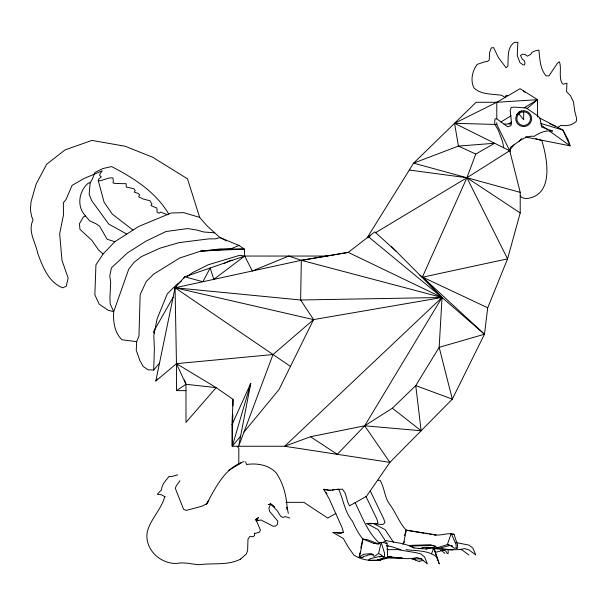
<?xml version="1.0" encoding="UTF-8"?>
<svg xmlns="http://www.w3.org/2000/svg" width="607" height="607" viewBox="0 0 607 607"><rect width="100%" height="100%" fill="white"/><g stroke="black" fill="none" stroke-linecap="round" stroke-linejoin="round"><path stroke-width="0.91" d="M232.367 423.701L232.284 446.259L284.645 446.259L389.906 462.375L452.321 399.125L484.477 334.214L487.717 307.802L507.566 258.855L520.214 212.966L520.214 192.336L509.751 150.794L496.784 124.488L496.784 122.622M232.375 421.895L232.398 415.575M232.792 414.353L232.284 446.259L240.607 436.152M232.921 405.901L233.027 399.338L216.145 387.615L176.47 363.661L175.066 287.779L184.71 276.792L244.697 256.048L326.991 256.048L301.338 260.32L175.066 287.779L155.817 381.014L176.47 363.661L273.006 354.526L313.561 319.601L442.025 297.491L484.477 334.214L439.172 347.341L415.757 385.604L392.365 408.208L364.678 425.795L337.28 454.317L310.496 436.744L284.645 446.259L442.025 297.491L422.692 277.164L419.892 275.183M254.591 533.052L254.545 535.579L253.165 536.709L249.72 536.558L247.975 539.092L247.633 550.329L246.389 553.971L240.592 559.077M310.496 436.744L364.678 425.795L421.114 430.75L415.757 385.604L452.321 399.125L439.172 347.341L442.025 297.491L301.338 260.32L288.803 256.048L252.307 270.98L244.697 256.048L244.34 249.029L220.455 248.916L200.818 251.108L179.68 258.005L153.533 274.227L146.241 281.496L140.156 294.661L138.973 336.073L136.666 341.658L136.256 350.383L139.929 360.626L143.161 366.408L147.964 369.8L153.7 370.027L154.39 348.775L153.814 335.352L157.076 318.903L167.289 293.856L176.728 284.501L181.622 280.821M382.562 558.584L380.43 560.253C371.211 561.073 361.863 560.291 353.896 555.132L348.183 547.006L343.357 538.523L332.955 532.498L335.307 532.438L338.865 533.674L341.521 533.272L343.289 531.573L342.06 527.612L329.206 498.863L323.713 489.295L329.07 490.365L338.638 489.174C343.425 499.736 344.685 511.974 352.508 521.254C355.315 527.582 358.509 533.834 362.978 539.153L360.528 552.059L359.473 553.986L359.359 557.325L363.039 557.476M232.049 424.513L250.744 383.366L232.284 446.259L232.049 424.513L233.027 399.338M377.41 559.874L379.292 560.094L389.277 557.772L402.046 558M168.716 214.021C155.855 192.062 133.646 177.934 111.567 166.568L102.856 168.556L94.897 172.525L92.272 179.3L90.193 182.715L89.153 194.232L91.733 200.682L108.782 224.097L126.749 234.082M358.813 557.059L359.519 557.006L360.528 552.059M537.552 104.442L537.552 101.24M403.625 543.159L406.28 530.252C398.882 522.415 395.665 511.83 389.026 503.423C384.284 496.321 384.504 487.338 379.982 480.274L377.471 480.395M250.744 383.366L238.665 446.259L273.006 354.526M360.801 547.916L362.774 539.054L367.098 539.623L379.011 544.047L373.753 543.356L362.774 539.054M359.526 557.006L363.487 554.252L371.605 553.637L374.026 556.331L374.602 556.293L378.563 553.523L381.188 542.37L387.038 543.136L387.592 553.667L387.418 556.976L386.765 557.438M132.986 230.106L112.272 214.089L104.108 202.26L98.266 180.651L98.706 179.057L101.346 176.842L99.594 175.469L100.026 173.875L102.226 170.817L84.009 178.504L72.081 185.393L65.928 199.703L63.363 202.67L63.485 215.03L59.661 233.763L61.997 260.449L68.166 278.059L66.231 286.269L62.665 287.809C48.537 282.308 42.778 266.807 37.778 253.544C35.73 242.307 27.452 231.624 33.066 219.893L31.625 216.449L30.35 209.438L31.086 201.562L36.132 184.073L46.671 164.231L65.01 149.921L91.976 140.414L125.163 146.241L152.691 157.259L187.502 178.837L199.65 217.389L207.26 226.092L219.916 237.549L226.593 240.865M404.505 535.48L406.197 530.154L433.542 534.448C440.553 536.505 447.283 532.309 454.028 534.236L457.458 544.767L457.731 548.075L456.289 548.538M509.227 151.052L510.699 147.069C518.097 142.372 524.774 135.255 534.357 136.317C539.615 132.546 546.125 129.997 552.666 131.082L541.596 126.992L540.01 118.319L537.756 115.884L526.345 108.038L514.053 107.067L511.162 107.545L510.199 110.527L511.481 122.72L510.874 125.755L507.573 126.688L496.374 118.6L494.88 119.048L494.675 123.98L498.317 130.247L502.543 141.484L503.719 147.789M422.199 277.505L466.912 177.737L475.774 154.072L494.622 143.26L458.422 146.082L413.602 163.139L367.129 237.8L370.202 235.956M431.516 553.796L433.762 547.84L437.662 558.63L437.829 560.428M249.727 386.006L250.403 384.246M270.434 504.743L268.878 508.089L269.683 511.466L277.877 521.276L277.202 524.812L275.563 526.057L273.256 526.284L261.002 520.002L258.18 520.487L256.412 519.486L258.499 517.604L255.805 519.433L256.404 521.322M164.763 496.647C161.28 509.463 150.718 518.78 147.334 531.626C145.248 541.884 150.513 552.036 158.723 557.894C164.156 561.589 170.582 563.865 177.214 563.387C184.642 561.9 192.047 564.366 199.483 564.692C213.323 562.81 227.868 565.732 240.759 559.017M396.045 251.146L374.8 231.882L348.228 252.383L301.338 260.32L300.624 299.987L313.561 319.601L279.053 389.482L243.984 432.055M173.116 297.218L153.381 331.991L154.246 333.167M183.868 278.279L184.71 276.792L202.897 281.724L210.151 267.998L213.831 279.349L244.697 256.048L240.182 255.319L238.437 255.676L208.178 264.789L192.54 272.619L187.449 276.443M402.866 544.441L404.482 541.725M391.371 246.434L442.025 297.491L364.678 425.795L389.906 462.375L366.469 496.329L349.579 505.798L347.948 502.642L345.186 493.18L342.485 489.174L336.475 489.432M199.65 217.389L183.739 212.647L171.204 212.996L138.707 226.449L114.791 241.715L103.107 253.992L95.929 264.849L94.874 294.865L99.191 304.16L108.114 310.238L113.714 311.679C112.993 321.414 114.518 332.818 121.999 339.768L136.666 341.658M179.96 480.691L176.197 485.964L175.34 488.347L183.58 509.326L186.235 510.434L202.252 506.117L206.941 503.514L208.785 500.274L206.281 504.629C215.553 487.793 224.355 468.149 244.044 461.54M516.807 114.677L518.067 113.039A7.732 7.512 -31.3 0 1 521.618 110.982A7.937 7.937 0 0 1 531.337 120.702A7.937 7.937 0 0 1 518.067 124.253A7.937 7.937 0 0 1 521.625 110.982M518.81 113.782L517.718 115.209A6.874 6.874 0 0 0 523.075 125.497A6.874 6.874 0 0 0 530.139 116.294A6.874 6.874 0 0 0 518.81 113.782L523.674 119.7L523.674 111.771M514.038 144.861L510.017 149.754L510.017 151.849M153.7 370.027L159.497 363.183M155.817 381.014L157.638 378.927M375.574 232.716L466.912 177.737L510.017 150.521M519.046 141.332L521.679 138.654M376.12 524.372L378.024 522.665L376.697 518.712L365.907 496.367M508.954 123.896L511.435 121.795M527.073 108.547L537.552 99.669L520.085 88.69L496.784 102.28L454.544 123.304L458.422 146.082L475.774 154.072M382.228 555.663L379.572 557.067M176.47 363.449L176.47 390.635L185.985 384.292L216.145 387.615L185.985 422.373L185.985 384.292L184.452 379.936M557.719 127.364L560.997 125.308C566.27 126.264 572.53 125.323 576.309 121.294L576.65 118.608L574.662 110.74L573.501 101.999L570.497 95.686L566.543 91.687L566.946 83.212L563.205 84.252L561.566 82.431C558.865 75.693 561.65 68.386 559.464 61.823L557.545 63.052L548.91 75.966L545.936 75.731C539.942 68.606 539.896 58.917 538.887 50.123L535.45 50.76L532.058 52.285L530.715 54.364L527.301 56.201L525.154 54.463L522.498 54.213L520.503 55.434L522.141 58.978L524.296 60.73L525.009 63.12L524.509 64.941L523.325 64.964L519.941 62.62L517.255 55.487L517.854 42.308L514.364 42.353C506.701 47.634 508.575 58.075 507.831 66.201L506.071 67.764L498.279 57.324L493.605 47.596L491.23 47.93L489.508 52.991L489.303 59.896L487.504 61.444L484.781 61.8L477.17 64.395C472.307 70.852 470.122 80.663 474.037 88.038C481.23 94.859 492.421 93.819 501.64 95.299L505.13 97.408L505.995 95.481L508.431 95.481M383.389 542.172L385.969 540.609M500.987 121.931L511.086 115.778M524.091 107.864L537.552 99.669L537.552 116.961M228.49 470.463L241.32 462.838M335.967 513.439L327.719 518.059L303.872 502.346L285.92 502.346M176.728 286.959L175.066 287.779L290.45 366.4M223.778 263.658L230.523 260.32L232.344 260.32M238.946 245.433L230.614 248.953L200.818 251.108L244.34 249.029L238.946 245.433L219.916 237.549L215.766 238.817L208.694 238.885L179.012 242.641L160.02 248.18L141.287 256.67L133.965 262.444L128.737 269.159L113.714 311.679L110.231 303.978L109.92 297.756L110.694 282.505L109.791 275.783L111.438 267.839L127.44 252.914L145.961 241.154L165.999 231.533L187.593 228.573L196.812 230.038L203.846 232.003L214.703 232.83M114.791 241.715L107.135 239.257L99.601 226.183L95.898 223.695L89.639 220.834L85.534 215.971L83.5 216.805L79.464 223.71L79.957 229.37L91.695 240.152L98.516 249.879L103.107 253.992M270.578 503.764L268.203 504.629L271.382 504.417L274.47 507.095L270.578 503.764L277.194 510.654L280.457 515.98L282.923 517.445L285.252 516.618L289.82 517.968M409.437 545.905L411.22 545.352L430.629 544.737L437.04 547.431L438.406 547.385L447.329 544.623L452.799 546.141M448.057 549.73L448.254 553.334L447.496 553.743L445.606 550.966L444.187 550.003L435.697 552.302M411.06 546.702L413.473 545.974L433.186 545.443L435.743 546.368M450.151 545.397L439.711 548.167M177.661 474.864L171.993 476.449L169.133 476.366C165.999 480.494 161.682 484.196 161.5 489.811L157.289 494.265L161.523 494.811L165.096 496.837M388.04 556.429C397.486 557.689 407.555 560.064 416.857 557.507L421.03 558.835L427.396 563.895L424.642 557.097L421.144 554.054L416.319 552.742L397.524 549.593L388.723 549.714L386.993 549.138M90.193 182.715L88.136 183.253C78.682 191.463 76.543 206.585 85.534 215.971M254.394 533.561L259.25 532.293L260.456 530.131L255.805 519.433M453.505 549.608L451.912 550.003L433.732 548.682M419.604 561.232L423.648 560.261M377.41 559.942L381.196 559.654M379.367 556.52L370.482 558.584L368.35 560.253L379.292 560.094M385.824 557.825L391.447 556.52M484.477 334.214L422.692 277.164L507.566 258.855L466.912 177.737L409.308 170.043M418.747 548.743L423.982 547.613M388.275 557.256L381.09 558.584L378.7 560.079L379.329 560.086M324.237 256.526L348.228 252.383L442.025 297.491L300.624 299.987L175.066 287.779L313.561 319.601M332.226 490.099L333.926 489.834M361.62 557.476L363.032 557.272L363.176 556.361L366.666 555.845L368.161 554.881L373.533 554.548M430.257 548.333L425.955 548.94L430.735 547.795L433.762 547.84L437.791 560.307M431.972 548.091L433.694 547.84M324.783 256.351L326.991 256.048M520.214 192.336L413.602 163.139L476.154 102.28L496.784 102.28L537.552 99.669M385.809 543.212L387.038 543.136M504.038 124.139L511.269 123.782M452.647 534.274L454.028 534.236M385.559 541.057L378.1 529.623L366.863 523.598C372.432 522.635 377.744 524.774 383.1 524.372L385.005 522.665L383.677 518.712L370.232 490.881M366.863 523.598L376.386 523.538M406.083 549.639C416.197 551.057 428.625 550.094 436.721 557.097L439.476 563.895L438.527 562.879M380.232 556.505L383.7 556.475M422.616 547.56C436.577 546.3 450.781 552.082 464.476 548.607L468.983 549.927L475.865 554.995L472.891 548.189L469.105 545.154L455.971 542.537M176.47 390.635L185.985 390.635M332.955 532.498L343.668 532.438M442.48 550.003L444.187 550.003M411.683 558.91L421.903 558.91M389.224 557.78L401.993 558.008M419.665 561.232L418.071 561.209L412.51 558.744L415.583 559.912M496.784 124.488L454.544 123.304L509.751 150.794M418.451 548.409L426.015 548.94M98.266 180.651L100.026 180.818L109.328 177.98L112.917 177.889L113.388 181.243L112.948 182.866L115.216 183.496L126.203 183.701L126.256 187.077L133.752 188.663L135.202 190.515L134.291 192.131L138.108 193.383L139.564 194.824L138.662 196.888L143.51 199.134L149.846 200.697L151.894 203.99L150.968 205.652L156.955 208.102L157.092 212.124L159.125 213.262L160.574 212.093L167.251 214.628M377.759 559.942L378.905 560.056M418.511 548.409L413.982 547.924L409.778 545.822L402.661 543.69L385.915 540.609M525.533 136.856L527.407 137.068M378.009 559.942L380.43 560.253M426.364 547.529L430.97 548.25M424.027 533.227L406.197 530.154M425.879 533.523L427.738 533.819M429.589 534.114L431.44 534.41M433.292 534.706L435.143 534.995M386.606 545.746L388.275 546.027M373.753 543.356L378.169 543.811L380.05 542.453L381.188 542.37L384.565 553.265L384.436 556.831L383.214 557.241L380.635 554.479L378.563 553.523M330.519 490.365L323.819 489.295L324.874 490.767M526.793 137.265L570.079 145.839L568.167 139.845L562.932 130.05L539.851 118.145M386.621 545.685L392.122 546.824L400.802 549.714M433.542 534.448L436.076 535.146M460.197 549.403L462.003 549.927L468.885 554.995M540.958 123.509L562.932 130.05L570.079 145.839L549.305 130.93M535.799 138.677L541.717 140.452C547.772 159.527 554.183 196.418 525.533 198.641L521.648 197.434L520.214 195.773M369.405 523.538L370.938 524.031M440.644 550.299L442.078 550.89L444.916 553.47M549.859 123.782L555.466 126.203M422.692 277.164L487.717 307.802M409.839 545.822L414.042 547.924M466.912 177.737L520.214 212.966M379.648 543.288C367.728 532.863 362.083 516.504 355.08 502.642M373.844 523.598L385.081 529.623L393.662 542.537M541.262 125.156L547.431 129.579M392.365 408.208L421.114 430.75M368.457 236.776L442.025 297.491M523.363 90.769L525.047 92.401M237.238 446.259L238.809 448.398L238.809 464.416M325.929 492.239L326.991 493.711M256.958 518.522L258.18 520.487M176.47 363.661L185.985 384.292M245.539 461.881L246.586 464.522C257.027 462.883 268.84 464.879 276.238 472.99C283.598 483.741 286.732 496.898 287.225 509.781L287.065 507.27L288.333 513.363M496.784 102.28L496.784 118.896M451.206 533.462L447.329 544.623L450.477 545.579L454.597 548.341L456.305 547.931L456.001 544.365L451.206 533.462"/></g></svg>
